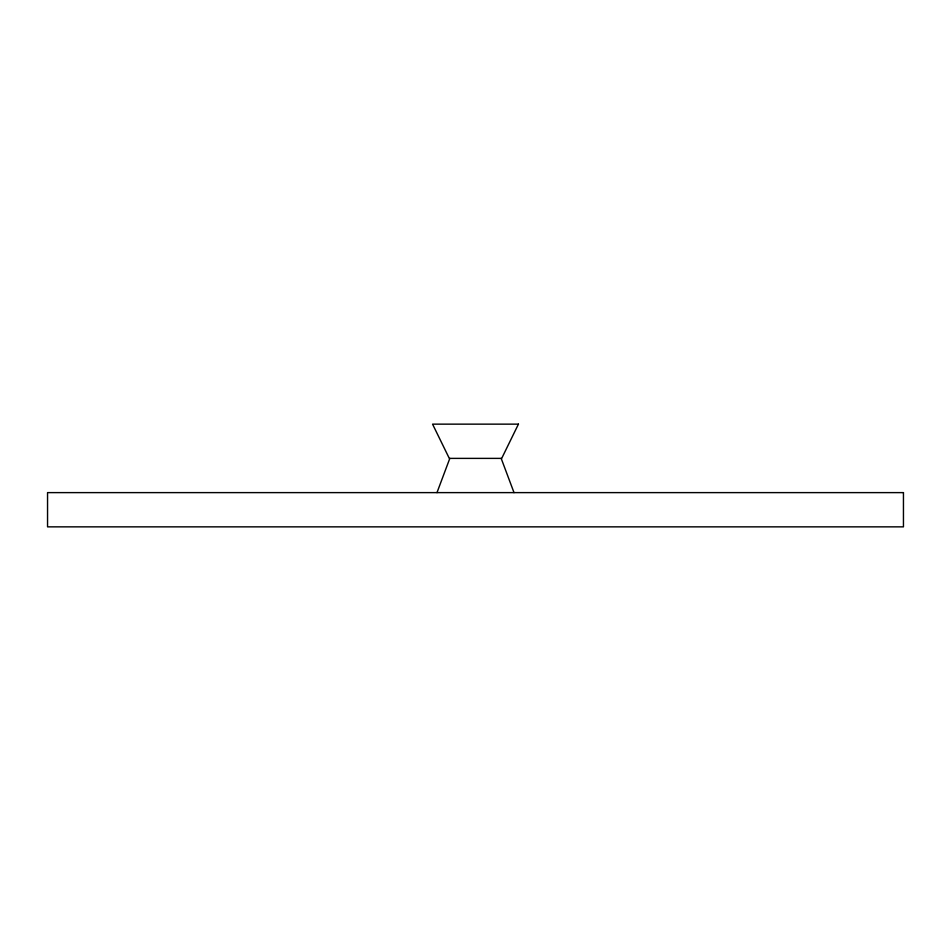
<?xml version="1.0" encoding="UTF-8"?>
<svg xmlns="http://www.w3.org/2000/svg" width="951" height="951" viewBox="0 0 951 951"><rect width="100%" height="100%" fill="white"/><g stroke="black" fill="none" stroke-linecap="round" stroke-linejoin="round"><path stroke-width="1.43" d="M436.985 492.618L449.823 458.382M501.177 458.382L514.015 492.618M518.438 424.146L501.7 458.382L449.3 458.382L432.562 424.146L518.438 424.146M903.45 492.618L47.55 492.618L47.55 526.854L903.45 526.854L903.45 492.618"/></g></svg>
